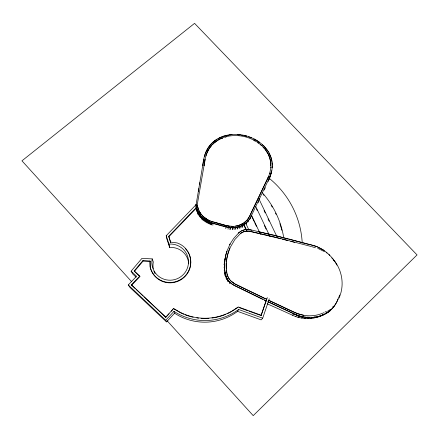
<?xml version="1.0" encoding="UTF-8"?>
<svg xmlns="http://www.w3.org/2000/svg" width="439" height="439" viewBox="0 0 439 439"><rect width="100%" height="100%" fill="white"/><g stroke="black" fill="none" stroke-linecap="round" stroke-linejoin="round"><path stroke-width="0.66" d="M198.675 215.066L198.675 213.244L196.859 209.337L196.156 205.809L196.2 208.92M198.642 191.536L198.653 188.71M198.708 215.121L198.691 213.025L197.204 210.078L196.173 205.957M199.322 216.037L199.295 213.93L198.724 213.085M199.685 184.21L199.707 182.712M199.926 216.839L199.943 215.017L198.675 213.244M199.986 216.926L199.954 214.803L199.295 213.93M272.185 165.657L272.164 167.769C273.876 147.85 253.078 133.873 234.821 134.444C227.594 134.4 220.29 136.474 214.512 140.886C206.692 146.533 203.669 156.202 202.758 165.41L203.926 159.143M200.623 217.673L200.661 215.637L199.954 214.803M200.7 217.771L200.661 215.637M270.303 159.906L270.847 167.654L270.929 167.38L269.7 173.581M205.227 159.362L204.064 165.624C204.92 156.311 208.163 146.396 216.383 141.089C221.717 137.248 228.357 135.607 234.87 135.596C251.695 135.168 271.137 147.274 270.879 165.58M201.408 219.143L201.463 216.504L200.738 215.736M201.523 218.649L201.463 216.504M202.247 219.972L202.319 217.332L201.567 216.614M202.384 219.489L202.319 217.332M203.866 161.651L203.916 159.769M203.142 220.153L203.213 218.117L202.439 217.453M203.284 220.279L203.213 218.117M204.064 220.899L204.146 218.863L203.356 218.249M204.228 221.031L204.146 218.863M205.024 221.602L205.117 219.571L204.305 218.995M266.643 299.288L234.87 283.857L231.013 281.125L228.79 278.348L227.298 275.143L226.332 269.272L226.195 265.688L226.337 262.132L227.468 255.163L229.915 248.013L228.346 251.909L226.87 258.094M205.205 221.733L205.117 219.571M262.571 299.283L234.058 285.383L229.795 282.354L226.678 278.112L225.064 273.173L224.636 269.458L224.647 262.072L225.909 254.752L224.795 259.866M264.316 300.1L266.199 300.852L234.157 285.301C223.928 280.697 223.786 267.422 225.092 258.434M226.31 268.564L226.222 262.824M206.017 222.255L206.121 220.23L205.298 219.703M196.321 206.895L196.354 209.046M206.215 222.386L206.121 220.23M196.551 207.971L196.573 211.203M196.859 209.337L196.848 209.03M197.204 210.078L197.232 212.169M197.665 207.049L197.391 203.822L204.08 165.366M197.649 206.945L197.512 205.704M197.665 206.72L197.868 207.965M207.049 222.864L207.159 220.839L206.319 220.356M197.66 211.406L197.665 213.217M197.879 207.724L198.494 209.957L197.676 206.807M197.89 211.636L197.885 214.276M207.263 222.99L207.159 220.839M198.159 212.147L198.154 214.183M198.51 209.716L200.436 213.502M199.108 211.329L198.905 210.665M208.102 223.424L208.229 221.399L207.378 220.965M199.35 211.79L199.119 211.104M208.333 223.544L208.229 221.399M199.899 212.454L201.095 214.375L199.366 211.571M204.497 155.971L204.475 156.235C205.71 151.455 208.245 147.038 211.757 143.569M209.189 223.934L209.326 221.909L208.465 221.519M201.067 214.078L201.095 214.358M209.43 224.044L209.326 221.909M201.111 214.139L201.715 215.083M206.643 153.48L205.918 156.026M210.297 224.389L210.451 222.37L209.573 222.024M201.731 214.863L203.279 216.685M202.555 215.977L202.489 215.675M210.55 224.494L210.451 222.37M206.621 153.765L207.817 150.807M203.279 216.668L202.571 215.763M208.734 149.249L207.795 151.093M207.801 151.071L209.299 148.278M211.428 224.795L211.598 222.776L210.709 222.474M205.139 218.243L203.295 216.454M211.691 224.889L211.598 222.776M204.239 217.519L204.14 217.195M210.286 146.955L211.724 145.446M211.066 145.907L209.277 148.563M205.002 218.117L204.256 217.3M205.018 217.898L205.918 218.792M212.086 144.815L213.096 143.734M212.838 225.218L213.019 223.204L211.867 222.869M205.156 218.007L206.868 219.396M206.072 218.891L205.935 218.562M212.471 142.889L213.211 142.006M206.094 218.671L208.031 220.093M213.184 142.274L214.512 140.886M215.379 141.781L214.517 142.785M214.49 141.16L215.571 140.162M207.845 219.966L207.06 219.291M208.031 220.076L207.867 219.752M216.383 141.089L215.351 142.071L217.349 140.678M208.876 220.285L210.1 221.075L208.053 219.862M217.124 139.097L215.544 140.431M218.836 139.542L217.848 140.359M218.71 138.499L219.934 137.583M210.967 221.196L212.256 221.887L210.127 220.861M218.809 139.838L220.57 138.609M220.899 137.188L219.901 137.857M220.537 138.905L221.47 138.236M212.048 221.574L212.256 221.871M222.908 136.359L221.371 137.253M250.175 218.962L250.828 216.806C249.16 220.641 245.966 223.665 242.268 225.531C232.983 230.634 222.211 225.783 212.997 223.413L212.761 223.127M212.284 221.657L225.739 225.459M223.813 136.09L223.78 136.364L226.019 135.437M226.672 258.725L226.409 261.567M270.594 174.278L271.785 170.755L272.24 167.522M226.831 135.552L226.864 135.278M229.185 135.108L229.224 134.833M229.86 135.042L229.893 134.768M232.017 134.548L230.387 134.987M238.152 134.861L238.196 134.586M240.385 135.075L240.435 134.8M225.75 228.631L226.096 226.645L213.019 223.204M202.774 165.157L196.052 204.942M213.387 221.975L227.495 225.915M228.088 225.833L228.593 226.2M228.017 229.213L228.39 227.232L226.096 226.645M226.431 225.405L229.734 226.343M246.493 136.041L246.444 136.315L245.955 135.881M249.747 218.863L246.614 222.425L242.674 225.158L240.012 226.321L235.727 227.418L230.179 227.484L229.784 229.46M230.821 227.572L230.42 229.548M249.193 136.897L248.595 136.963M230.859 226.513C238.009 226.722 246.4 223.336 249.604 216.224L268.075 177.619L269.881 173.048L269.776 173.334M232.648 227.621L232.231 229.592M251.278 137.676L251.223 137.95L249.659 137.363M224.049 264.706L224.817 261.337M233.191 226.348L232.599 226.562M233.279 227.632L232.851 229.602M224.093 267.636L224.587 265.65M253.775 140.118L255.097 141.155M235.139 227.473L234.689 229.438M235.48 226.145L237.274 225.789M254.4 139.136L253.775 139.103M224.208 270.523L224.702 268.586M224.367 270.671L224.724 269.359M235.727 227.418L235.271 229.383M256.294 140.145L259.197 142.329L259.262 142.06M237.603 227.04L237.131 228.999M224.565 274.068L225.064 272.202M238.13 226.93L237.653 228.889M224.795 274.342L225.158 273.074M258.478 142.944L258.417 143.213L257.841 142.801M237.669 225.915L239.524 225.114M239.892 224.987L239.474 225.339M224.977 275.264L225.344 274.013M225.042 275.599L225.405 274.353M240.012 226.321L239.513 228.275M240.457 226.173L239.952 228.126M260.069 144.096L261.501 145.682M240.435 224.944L241.686 224.17M225.394 276.839L225.761 275.61M241.96 224.044L241.631 224.4M241.905 224.269L242.196 223.895M242.323 225.322L241.801 227.27M242.674 225.158L242.147 227.106M269.261 178.898L270.462 174.815M242.965 224.971L242.372 227.166M225.844 278.052L226.217 276.839M243.886 222.869L247.141 220.153L249.604 216.224M268.322 151.647L263.318 145.325M244.732 223.906L244.117 226.096M244.935 223.742L244.507 225.273M267.779 153.551L264.481 148.311M226.392 279.215L226.765 278.019M246.833 220.301L247.146 220.137M226.59 279.577L226.968 278.386M246.614 222.425L246.175 223.95M246.723 222.31L246.284 223.835M248.227 220.943L248.348 220.641M227.276 280.708L227.66 279.533M267.856 153.271L269.03 156.24M227.77 281.432L228.165 280.269M269.025 152.81L270.051 155.417M269.107 155.96L269.464 157.53M228.05 281.783L228.445 280.625M269.546 157.25L270.221 160.186M249.544 216.454L258.362 197.797M270.331 155.609L270.567 156.772M270.792 156.964L271.313 158.517M259.131 199.783L259.592 198.34L250.773 217.025M225.822 254.867L226.919 251.262L226.074 254.192M271.582 159.741L271.966 161.492M272.076 162.562L272.273 164.504M258.291 198.044L268.075 177.619M268.47 176.703L267.999 177.883M229.41 283.66L229.893 282.266M247.903 222.161L248.293 220.855M268.169 181.499L270.122 176.231L269.003 179.551M269.705 177.197L269.228 178.377M271.785 170.755L269.853 177.285M270.951 174.014L271.148 173.427L270.045 176.473M258.154 202.813L258.741 200.996M196.617 204.135L166.205 235.732L168.966 244.089A18.372 18.043 -22.9 0 1 188.501 262.248A18.372 18.043 -22.9 0 1 168.236 280.131A18.372 18.043 -22.9 0 1 152.201 258.884L141.885 258.417L131.107 271.17L136.551 276.268L128.248 284.949L129.949 287.43L166.518 321.891L174.579 313.205A54.853 54.354 -2.3 0 0 237.609 311.355L261.139 319.877L262.703 318.193L269.266 298.8M266.802 298.685L261.084 315.542L267.313 297.582M267.181 303.761L292.484 315.207C308.688 322.978 331.604 316.755 338.09 298.975M323.801 314.631C330.715 311.827 336.087 304.858 338.249 298.525M338.656 297.872L339.676 294.975M338.903 298.224C344.686 285.932 342.431 270.83 334.03 260.294M226.831 251.377L230.091 244.024L229.762 244.605M264.207 190.032L265.359 187.601M229.822 248.134L234.816 239.584L240.874 233.109L240.193 233.63M259.526 198.571L269.299 178.13M237.609 311.355L238.586 309.462L262.703 318.193M229.998 244.144L233.625 238.503L239.151 232.423L238.426 233.071M240.193 231.649C239.206 232.302 242.268 230.442 241.291 230.991M336.938 265.156C331.692 255.015 322.028 247.157 310.779 244.781L273.59 235.134L249.286 229.509L245.302 229.597L242.054 230.7L242.948 230.343M242.762 232.121L240.995 233.093L244.781 231.315L249.094 231.051L273.283 236.643L311.097 246.477M243.398 230.074L244.336 229.8M243.135 231.858L246.378 231.15L248.979 231.188L280.955 238.8M244.913 229.679L248.139 229.553L251.816 230.255M135.113 288.434L131.656 285.18L139.92 276.532L134.164 270.951L142.856 260.651L150.012 260.975L150.259 267.274A20.573 20.205 -23.1 0 0 176.577 281.783A20.573 20.205 -23.1 0 0 189.143 254.39M134.389 271.357L143.048 261.09L150.182 261.414M169.015 313.77L165.755 317.276L173.586 308.48L179.974 312.206A53.986 53.432 -1.5 0 0 232.686 310.658L238.267 306.954L261.304 315.29M171.342 311.262L173.586 308.48M166.518 321.891L165.717 320.245L173.981 311.35A56.197 55.627 -1.6 0 0 238.586 309.462M263.159 232.719L259.734 232.094M226.656 272.959L226.661 272.054M131.656 285.18L131.42 284.823L139.712 276.147L134.164 270.951M168.697 236.253L170.733 242.619L168.697 236.253L196.507 207.329M168.801 236.775L196.513 207.938M226.925 273.738L227.215 274.858M227.298 275.143L228.071 277.014M228.209 277.316L229.696 279.638M273.59 235.134L287.786 238.981M230.201 280.258L231.891 281.926M231.337 281.426L234.766 283.945L265.288 298.783M232.258 282.211L233.246 282.925M213.074 144.025L214.1 143.119M288.588 239.025L309.983 244.742M239.046 232.56L239.919 231.83M292.484 315.207C294.64 312.189 297.647 316.387 300.336 316.223C300.545 318.171 316.503 316.294 309.978 318.412M295.425 316.398L297.148 315.202M310.779 244.781L311.465 244.984M297.916 317.177L299.65 316.014M298.487 317.348L300.227 316.195M311.915 245.291L315.833 246.284M301.56 318.001L303.311 316.887M240.77 233.241L241.099 232.961M317.353 246.767L315.657 246.4M232.566 310.927L238.13 307.24M304.666 318.39C305.506 316.645 312.228 316.963 307.783 318.511M305.253 318.412L307.009 317.337M325.475 313.748L328.185 312.019M317.732 247.184L322.347 249.434M322.166 249.555L323.477 250.043M310.889 318.368L312.65 317.342L311.564 317.43M327.494 311.273L330.09 309.682M242.136 224.12L243.272 223.424M312.864 318.105C313.199 317.062 317.446 316.738 314.45 317.145M313.956 317.957C314.801 317.123 320.119 315.367 315.718 317.567M332.746 306.806L334.502 305.807M328.948 254.39L329.64 255.498M316.974 317.282L320.283 315.811L318.516 316.799M330.166 310.049L331.401 309.38M319.91 316.354L325.458 313.671M321.244 315.8L324.514 314.203L322.747 315.175M328.707 311.717L329.941 311.053M326.424 313.144L328.185 312.178M331.802 257.945L333.602 259.668M324.882 312.156L326.413 311.361M241.483 230.958L242.158 230.568M322.846 313.117L323.806 312.716M221.443 138.51L222.414 138.109M221.437 138.532L222.414 138.131M322.363 313.314C313.6 316.969 303.333 316.541 294.788 312.464L268.481 300.144M320.097 315.866L323.011 314.829M294.788 312.464L297.472 313.594M297.642 313.666L303.804 315.317M267.889 301.774L296.918 315.103M296.753 315.158L300.336 316.223M225.289 137.166L226.365 136.825M318.555 316.349L317.304 316.623M227.418 135.442L228.593 135.223M312.475 317.392L314.631 317.09M232.648 226.337L228.637 225.975M237.587 134.806L239.826 135.02M170.634 242.114L177.131 242.932A20.644 20.271 -22.9 0 1 183.809 277.212A20.644 20.271 -22.9 0 1 150.094 266.857L150.012 260.975M306.422 317.309L300.166 316.272M228.39 227.232L230.179 227.484M241.488 135.25L242.608 135.431M243.7 135.646L245.906 136.156M263.68 233.005L272.806 235.112M282.255 239.134L287.463 240.484M290.722 241.329L294.629 242.344M212.734 223.341C207.751 221.975 203.186 219.05 199.943 215.017M311.723 246.658L315.454 247.772M239.403 307.701L247.689 310.697M248.968 311.163L260.442 315.312M268.953 300.501L294.015 312.239M268.026 301.703L294.196 313.962M317.737 248.315L323.834 251.322M254.812 139.657L255.756 140.162M174.25 309.1L180.039 312.469A53.794 53.256 -1.6 0 0 183.76 314.214M323.291 250.159L324.701 251.278M326.111 252.398L327.055 253.144M262.407 144.865L263.252 145.594M203.378 216.767L204.124 217.431M136.117 277.141L132.737 273.969L131.107 271.17M131.42 284.823L165.635 317.024M136.101 289.367L143.021 295.881M144.008 296.808L165.755 317.276M128.248 284.949L165.717 320.245M263.021 147.098L264.41 148.601M131.596 281.635L21.95 160.822L194.565 23.36L417.05 254.927L253.215 415.64L167.067 320.717M333.41 259.778L334.074 260.87M139.712 276.147L139.92 276.532M259.015 199.054L276.735 236.248M264.086 210.577L265.2 212.91M268.048 218.891L269.156 221.218M255.778 206.539L268.86 234.141M269.431 235.342L269.996 236.539M256.464 208.81L257.309 210.594M264.388 225.52L266.1 229.136M251.421 215.044L260.508 234.333M251.3 215.439L254.137 221.465M254.708 222.672L256.409 226.288M258.681 231.106L259.24 232.302M245.604 222.946L248.721 229.608M244.32 225.273L247.141 231.315M243.881 225.223L246.131 230.041M142.856 260.651L143.048 261.09M152.201 258.884L153.315 261.962A17.933 17.626 -24.1 0 0 153.288 268.597M188.71 263.768A17.933 17.626 -24.1 0 0 169.668 247.503L166.974 239.337L166.205 235.732M173.981 311.35L174.579 313.205M168.966 244.089L169.668 247.503M226.304 269.93L226.568 272.153M196.068 204.887L196.189 209.458M196.837 209.255L196.875 211.143M262.363 192.787A91.943 90.472 -7.6 0 1 283.775 237.993M263.093 194.323A91.696 90.236 -7.7 0 1 263.976 195.366M271.176 205.326A91.696 90.236 -7.7 0 1 272.24 207.082M275.5 213.102A91.696 90.236 -7.7 0 1 276.098 214.336M279.901 223.703A91.696 90.236 -7.7 0 1 281.394 228.521M281.558 229.131A91.696 90.236 -7.7 0 1 281.882 230.349M268.706 177.872A91.356 89.83 4.2 0 1 302.23 243.113M155.06 273.59A17.933 17.626 -24.1 0 1 153.968 271.132M185.242 248.54A20.573 20.205 -23.1 0 1 186.904 250.51M187.645 251.58A20.573 20.205 -23.1 0 1 188.885 253.819M231.979 311.273A53.794 53.256 -1.6 0 1 227.731 313.473M225.855 314.302A53.794 53.256 -1.6 0 1 211.993 318.039M208.959 318.352A53.794 53.256 -1.6 0 1 201.029 318.363M198.598 318.138A53.794 53.256 -1.6 0 1 196.782 317.891M193.182 317.221A53.794 53.256 -1.6 0 1 190.224 316.481M189.566 316.294A53.794 53.256 -1.6 0 1 185.028 314.73M196.063 204.717L196.057 205.112L196.063 204.717"/></g></svg>
